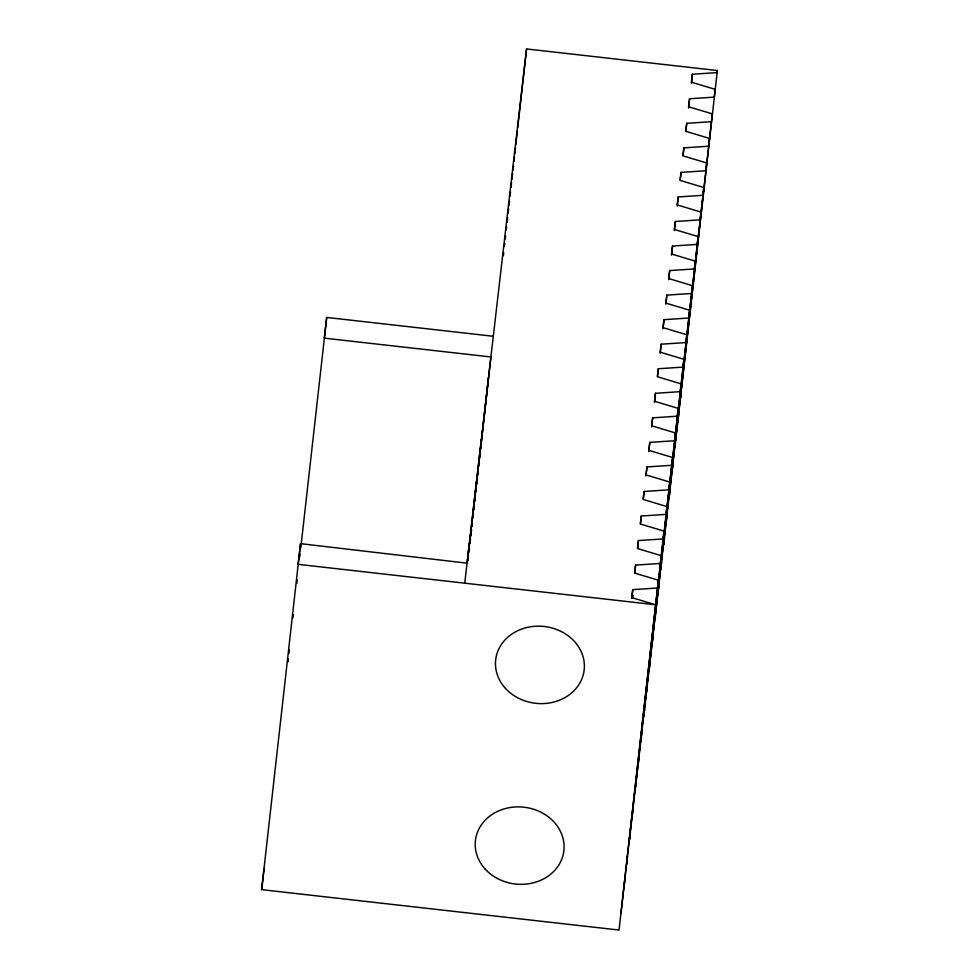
<?xml version="1.0" encoding="UTF-8"?>
<svg xmlns="http://www.w3.org/2000/svg" width="979" height="979" viewBox="0 0 979 979"><rect width="100%" height="100%" fill="white"/><g stroke="black" fill="none" stroke-linecap="round" stroke-linejoin="round"><path stroke-width="1.47" d="M464.731 583.178L526.555 48.95L717.35 70.525L717.117 72.593L692.398 74.233L691.48 82.212L715.172 89.334L714.278 97.129L689.559 98.769L688.641 106.76L712.333 113.87L711.427 121.677L686.72 123.317L685.802 131.308L709.494 138.418L708.588 146.226L683.88 147.866L682.963 155.845L706.654 162.955L705.749 170.762L681.041 172.402L680.124 180.393L703.815 187.503L702.91 195.31L678.202 196.95L677.272 204.941L700.976 212.051L700.071 219.847L675.363 221.499L674.433 229.478L698.137 236.588L697.232 244.395L672.524 246.035L671.594 254.026L695.298 261.136L694.392 268.944L669.685 270.571L668.755 278.562L692.459 285.672L691.553 293.48L666.846 295.12L665.916 303.111L689.608 310.221L688.714 318.028L663.995 319.668L663.077 327.647L686.769 334.757L685.875 342.564L661.155 344.204L660.238 352.195L683.929 359.305L683.024 367.113L658.316 368.753L657.399 376.744L681.09 383.854L680.185 391.661L655.477 393.301L654.559 401.28L678.251 408.402L677.346 416.197L652.638 417.849L651.72 425.828L675.412 432.938L674.507 440.746L649.799 442.386L648.869 450.364L672.573 457.487L671.667 465.294L646.96 466.934L646.03 474.913L669.734 482.035L668.828 489.83L644.121 491.47L643.191 499.461L666.895 506.571L665.989 514.379L641.282 516.019L640.352 523.998L664.043 531.12L663.15 538.927L638.443 540.555L637.513 548.546L661.204 555.656L660.311 563.463L635.591 565.103L634.673 573.094L658.365 580.204L619.034 930.05L261.65 889.654L300.529 543.651L467.044 563.182M288.34 658.879L287.997 661.914L288.34 659.002M289.025 652.797L289.356 649.762M292.941 617.835L293.284 614.8M296.87 583.46L297.2 579.837M299.758 557.027L300.1 553.992M300.786 547.91L326.705 317.441L493.306 336.274M467.142 562.962L469.357 543.198M467.375 562.876L476.54 481.117M467.913 559.339L468.427 554.799M468.77 551.764L469.443 545.707M469.785 542.684L471.315 529.052M471.645 526.029L472.331 519.971M472.673 516.949L481.325 439.73M468.048 560.074L468.39 557.027M469.076 550.957L469.418 547.91M469.932 543.345L470.446 538.793M470.777 535.746L471.462 529.676M471.805 526.629L472.319 522.064M472.833 517.512L473.334 512.947M473.677 509.912L474.362 503.83M474.705 500.783L475.39 494.713M475.721 491.666L476.235 487.101M476.577 484.067L477.262 477.985M477.605 474.95L478.278 468.868M478.621 465.82L479.135 461.268M479.477 458.221L480.163 452.139M480.505 449.104L488.509 377.661M469.088 551.544L469.43 548.497M470.104 542.415L470.446 539.38M470.96 534.815L471.474 530.263M471.988 525.699L472.319 522.664M472.833 518.099L473.346 513.534M473.86 508.982L474.374 504.418M474.705 501.383L475.219 496.818M475.733 492.253L476.247 487.701M476.589 484.654L477.262 478.572M477.605 475.537L478.29 469.455M478.633 466.42L479.147 461.855M479.49 458.808L480.163 452.739M480.505 449.691L483.063 426.893M483.406 423.846L490.907 356.968L324.318 338.134L326.705 317.441M503.365 255.69L503.708 252.643M504.393 246.561L504.736 243.526M505.237 238.962L505.58 235.927M506.265 229.845L506.608 226.798M507.122 222.245L507.624 217.681M508.138 213.116L508.652 208.564M508.994 205.517L509.508 200.964M510.01 196.4L510.524 191.835M511.038 187.283L511.552 182.718M511.895 179.683L512.568 173.601M512.91 170.554L513.424 166.002M513.938 161.437L514.452 156.873M514.795 153.838L515.468 147.756M515.811 144.721L517.353 131.039M517.683 127.992L526.555 48.95M631.908 597.251L632.752 589.652L657.46 588.012M634.747 572.703L635.591 565.103M631.957 598.328L632.41 595.061M637.586 548.167L638.443 540.555M640.425 523.618L641.282 516.019M632.226 598.047L632.569 594.999M643.264 499.07L644.121 491.47M645.932 476.051L646.96 466.934M648.771 451.503L649.799 442.386M651.61 426.966L652.638 417.849M654.461 402.418L655.477 393.301M632.569 598.291L632.911 595.256M657.472 376.352L658.316 368.753M660.14 353.333L661.155 344.204M662.979 328.785L663.995 319.668M665.818 304.249L666.846 295.12M668.657 279.7L669.685 270.571M671.496 255.152L672.524 246.035M674.335 230.616L675.363 221.499M677.174 206.067L678.202 196.95M680.185 180.001L681.041 172.402M683.024 155.465L683.88 147.866M685.875 130.917L686.72 123.317M688.543 107.898L689.559 98.769M688.653 107.678L688.996 104.631M691.382 83.35L692.398 74.233M664.043 531.12L620.98 913.309M671.667 465.294L629.497 839.676L630.403 831.881M678.251 408.402L635.175 790.591M683.929 359.305L643.705 716.958L644.598 709.151M691.553 293.48L649.383 667.874L650.289 660.066M698.137 236.588L655.061 618.789M703.815 187.503L663.578 545.156L664.484 537.349M711.427 121.677L669.269 496.072L670.162 488.264M717.35 70.525L674.947 446.975M300.529 543.651L298.142 564.345L655.526 604.741L631.834 597.643L632.752 589.652M261.65 889.654L264.036 868.96M289.025 653.091L289.368 650.129M623.819 888.773L624.724 880.965M626.658 864.224L627.563 856.417M632.336 815.14L633.242 807.332M638.014 766.055L638.92 758.248M640.866 741.507L641.759 733.699M646.544 692.422L647.449 684.615M652.222 643.325L653.128 635.53M657.9 594.241L658.806 586.433M660.739 569.705L661.645 561.897M666.418 520.608L667.323 512.812M672.108 471.523L673.001 463.716M677.786 422.438L678.692 414.631M680.625 397.89L680.858 395.822M485.315 869.23A44.532 38.646 6.6 0 0 561.273 860.382A44.532 38.646 6.6 0 0 512.36 807.222A44.532 38.646 6.6 0 0 485.315 869.23M505.58 688.506A44.532 38.646 6.6 0 0 581.55 679.659A44.532 38.646 6.6 0 0 532.625 626.499A44.532 38.646 6.6 0 0 505.58 688.506"/></g></svg>
